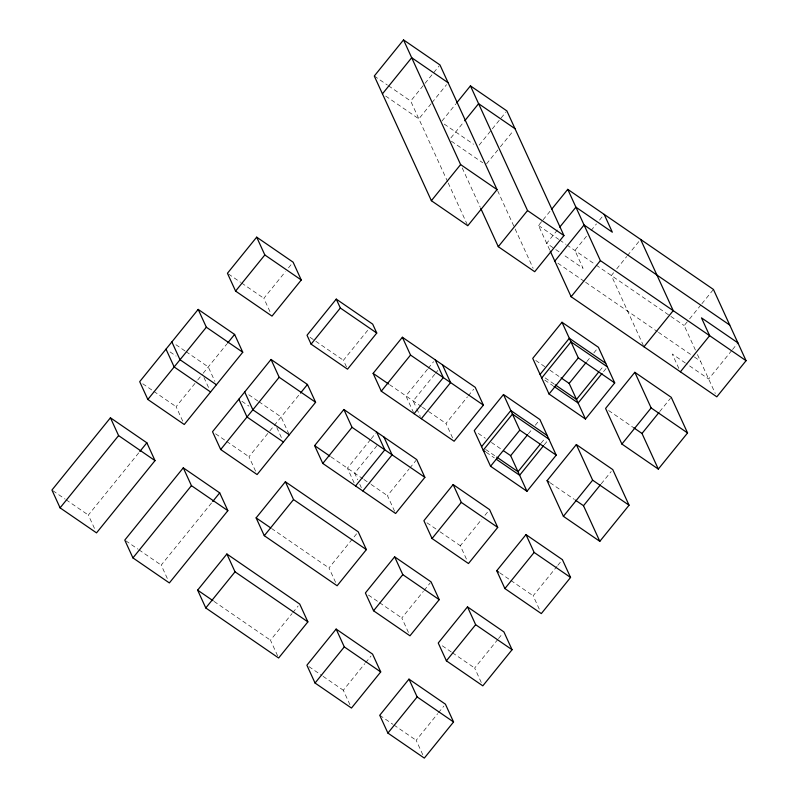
<?xml version="1.0" encoding="UTF-8"?>
<svg xmlns="http://www.w3.org/2000/svg" width="798" height="798" viewBox="0 0 798 798"><rect width="100%" height="100%" fill="white"/><g stroke="black" fill="none" stroke-linecap="round" stroke-linejoin="round"><path stroke-width="0.6" stroke-dasharray="3.99 2.99" d="M447.698 181.864L410.701 101.057L439.189 65.875M94.473 528.426L88.359 515.069L139.061 452.446M182.732 421.154L176.109 406.681L197.016 380.865M197.784 379.908L202.433 374.172M203.161 373.264L226.861 343.998M269.973 311.659L263.859 298.302L285.405 271.679M288.487 267.879L292.337 263.131M431.179 103.65L418.86 118.862L383.449 94.533M431.947 102.703L446.571 84.638M441.962 121.047L455.818 103.94M450.89 137.914L463.977 121.745M479.159 145.126L506.102 111.85M167.321 578.47L161.206 565.114L211.899 502.501M255.579 471.209L248.956 456.735L269.086 431.868M269.854 430.91L299.709 394.042M486.541 163.889L499.628 147.72M500.396 146.772L513.483 130.613M346.502 366.95L343.439 360.267L368.846 328.896M549.722 249.974L538.5 225.485L542.351 220.727M543.119 219.779L550.82 210.273M370.501 439.628L347.409 468.157L354.541 483.738M371.269 438.681L376.656 432.027M427.459 369.284L405.903 395.898L413.554 412.596M428.227 368.327L433.613 361.674M377.015 445.593L354.691 473.154L357.753 479.837M434.74 374.282L413.194 400.905L416.247 407.588M435.509 373.334L437.823 370.481M557.433 229.984L546.66 243.29L554.75 248.856M586.47 236.248L574.929 250.512L583.079 268.318L562.849 254.412M591.089 230.542L596.475 223.889M599.557 220.088L602.64 216.278M277.604 655.776L270.472 640.186L292.028 613.572M292.796 612.615L298.183 605.961M335.599 582.41L328.976 567.937L357.454 532.755M394.611 511.269L387.469 495.678L409.025 469.064M409.793 468.107L415.948 460.506M452.596 437.903L445.972 423.429L467.518 396.806M468.296 395.858L473.683 389.205M613.662 272.677L611.348 275.529L643.457 345.664M616.734 268.876L626.749 256.517M627.517 255.569L639.058 241.305M528.366 433.803L531.448 429.992M535.288 425.244L538.371 421.444M586.859 361.544L590.71 356.786M593.792 352.985L597.642 348.237M541.094 443.169L544.944 438.421M599.587 370.92L603.438 366.162M349.943 704.714L343.32 690.24L364.866 663.617M365.644 662.669L371.03 656.016M408.446 632.455L401.813 617.981L423.369 591.368M424.137 590.41L430.302 582.809M466.431 559.089L460.316 545.732L481.872 519.109M484.945 515.309L488.795 510.55M544.266 444.835L547.338 441.035M603.527 371.629L606.61 367.828M695.407 350.073L684.195 325.584L688.814 319.878M689.582 318.931L701.133 304.666M701.901 303.719L713.442 289.455M601.213 483.847L611.218 471.488M659.707 411.588L670.49 398.282M422.79 754.758L416.167 740.285L437.713 713.671M438.481 712.714L443.878 706.06M481.284 682.509L474.66 668.036L497.753 639.517M498.521 638.56L502.371 633.812M539.278 609.133L533.164 595.777L557.024 566.311M557.792 565.353L562.41 559.657M731.756 350.492L708.664 379.02L686.4 363.728M732.524 349.544L737.911 342.891M374.282 76.029L387.439 85.067M388.446 85.755L410.701 101.057M444.227 124.089L473.573 144.248M451.369 141.206L482.74 162.752M538.5 225.485L558.74 239.39M559.747 240.078L565.822 244.248M566.829 244.946L595.158 264.407M596.176 265.106L669.831 315.709M670.859 316.417L684.195 325.584M555.767 249.555L561.832 253.724M557.892 263.22L584.565 281.544M585.592 282.253L657.412 331.599M658.44 332.307L693.322 356.267M694.35 356.975L700.504 361.205M685.392 363.03L672.235 353.993L678.859 368.467M535.777 360.467L544.874 366.731M549.942 370.202L560.056 377.155M608.615 410.521L633.911 427.898M545.134 377.893L554.241 384.147M544.745 380.067L552.834 385.624M478.281 433.424L485.364 438.282M491.438 442.461L501.553 449.404M550.121 482.77L574.4 499.458M485.623 449.454L495.738 456.406M228.447 273.973L240.587 282.312M241.595 283.011L263.859 298.302M389.514 384.636L421.384 406.531M422.411 407.239L427.529 410.761M428.556 411.459L445.972 423.429M486.241 452.316L494.341 457.882M310.053 337.325L343.439 360.267M175.909 344.706L185.016 350.96M186.024 351.649L208.278 366.95L214.911 381.414M248.757 394.751L257.854 401.005M258.871 401.703L281.125 416.995L288.776 433.693M331.02 456.895L362.891 478.79M363.908 479.498L370.053 483.718M371.08 484.416L387.469 495.678M426.93 522.79L439.07 531.129M440.077 531.827L460.316 545.732M499.777 572.844L509.892 579.787M510.9 580.485L533.164 595.777M170.054 351.928L176.129 356.098M241.894 401.284L248.976 406.142M142.722 383.748L152.837 390.701M153.854 391.389L176.109 406.681M215.57 433.793L225.684 440.745M226.692 441.444L248.956 456.735M271.519 528.456L328.976 567.937M368.427 595.049L378.551 602.001M379.559 602.69L401.813 617.981M442.282 645.791L451.389 652.046M452.406 652.744L474.66 668.036M52.947 490.74L65.087 499.079M66.104 499.777L88.359 515.069M125.795 540.785L137.934 549.124M138.942 549.822L161.206 565.114M214.044 601.423L270.472 640.186M308.916 666.609L322.073 675.647M323.08 676.335L343.32 690.24M379.738 715.267L392.895 724.305M393.903 724.993L416.167 740.285M697.442 354.521L715.287 393.484M497.623 190.712L514.61 227.829M515.129 228.956L533.154 268.327M462.222 167.939L480.256 207.31M448.217 182.981L467.269 224.607M416.756 408.696L420.327 416.486M359.788 484.286L361.314 487.628M276.806 427.558L281.903 438.691M203.959 377.514L209.056 388.646"/><path stroke-width="1.2" d="M403.529 39.9L374.282 76.029L431.369 200.707L467.788 225.734L497.034 189.605L439.957 64.927L403.529 39.9L460.616 164.578L497.034 189.605M110.433 417.793L51.94 490.042L60.089 507.857L96.518 532.874L155.012 460.626L146.862 442.81L110.433 417.793L118.593 435.598L155.012 460.626M198.183 309.405L139.69 381.663L147.839 399.469L184.258 424.496L242.762 352.247L234.612 334.432L198.183 309.405L206.343 327.22L242.762 352.247M256.687 237.156L227.43 273.275L235.59 291.09L272.008 316.118L301.265 279.988L293.105 262.173L256.687 237.156L264.836 254.961L301.265 279.988M382.442 93.835L411.688 57.715L448.107 82.733M60.089 507.857L118.593 435.598M147.839 399.469L206.343 327.22M235.59 291.09L264.836 254.961M139.84 451.478L146.862 442.81M227.639 343.04L234.612 334.432M456.586 102.982L470.441 85.875L506.87 110.902L563.947 235.58L534.7 271.709L498.281 246.682L480.765 208.428M183.281 467.837L124.777 540.096L132.937 557.902L169.356 582.929L227.859 510.67L219.699 492.865L183.281 467.837L191.44 485.653L227.859 510.67M271.031 359.459L212.527 431.708L220.687 449.523L257.106 474.551L315.609 402.292L307.449 384.476L271.031 359.459L279.18 377.264L315.609 402.292M464.745 120.797L478.601 103.68L515.019 128.707M336.267 299.12L307.021 335.24L311.09 344.147L347.519 369.175L376.766 333.045L372.686 324.138L336.267 299.12L340.347 308.018L376.766 333.045M132.937 557.902L191.44 485.653M220.687 449.523L279.18 377.264M311.09 344.147L340.347 308.018M431.369 200.707L460.616 164.578M212.687 501.533L219.699 492.865M300.487 393.085L307.449 384.476M197.625 590.141L226.881 554.011L299.719 604.066L307.878 621.871L278.632 658.001L205.784 607.956L197.625 590.141L213.016 600.714M256.128 517.882L285.375 481.763L358.222 531.807L366.372 549.623L337.125 585.752L264.278 535.697L256.128 517.882L270.492 527.757M314.621 445.633L343.878 409.504L416.716 459.558L424.875 477.364L395.628 513.493L322.781 463.439L314.621 445.633L329.993 456.187M373.125 373.374L402.372 337.255L475.219 387.299L483.379 405.115L454.122 441.234L381.284 391.19L373.125 373.374L388.486 383.938M205.784 607.956L235.031 571.827L226.881 554.011M264.278 535.697L293.534 499.568L285.375 481.763M322.781 463.439L352.028 427.319L343.878 409.504M381.284 391.19L410.531 355.06L402.372 337.255M498.281 246.682L527.528 210.552L470.441 85.875M551.588 209.325L567.757 189.355L713.442 289.455L746.06 360.696L716.813 396.825L571.119 296.726L550.231 251.091M559.747 227.131L575.907 207.171L612.335 232.188L604.176 214.383M355.559 485.962L384.806 449.843L376.656 432.027M414.062 413.713L443.309 377.584L435.159 359.768M362.841 490.97L392.097 454.84L383.938 437.035M421.344 418.721L450.591 382.591L442.441 364.776M554.81 261.106L584.066 224.976L729.751 325.075M571.119 296.726L600.375 260.607L567.757 189.355M503.488 394.511L474.241 430.641L490.551 466.261L526.969 491.289L556.216 455.159L539.907 419.539L503.488 394.511L519.797 430.132L556.216 455.159M561.991 322.262L532.735 358.382L549.044 394.013L585.473 419.03L614.719 382.91L598.41 347.28L561.991 322.262L578.301 357.883L614.719 382.91M481.573 446.671L510.83 410.541L547.248 435.568M540.076 374.412L569.323 338.292L605.752 363.309M336.148 629.083L306.891 665.213L315.05 683.028L351.469 708.055L380.726 671.926L372.566 654.111L336.148 629.083L344.297 646.899L380.726 671.926M394.641 556.834L365.394 592.964L373.554 610.769L409.973 635.797L439.219 599.667L431.07 581.862L394.641 556.834L402.8 574.64L439.219 599.667M453.144 484.576L423.898 520.705L432.047 538.52L468.476 563.538L497.723 527.418L489.563 509.603L453.144 484.576L461.294 502.391L497.723 527.418M541.712 377.983L570.959 341.853L607.378 366.871M315.05 683.028L344.297 646.899M373.554 610.769L402.8 574.64M432.047 538.52L461.294 502.391M490.551 466.261L519.797 430.132M549.044 394.013L578.301 357.883M526.969 491.289L510.66 455.668L527.598 434.75M585.473 419.03L569.164 383.409L586.091 362.491M540.326 444.127L518.002 471.698L496.755 457.094M598.819 371.868L576.495 399.439L555.248 384.845M543.488 445.783L519.628 475.259L496.356 459.269M601.991 373.534L578.131 403L553.852 386.322M643.966 346.781L673.223 310.651L640.604 239.41M547.079 480.685L576.336 444.566L612.754 469.583L629.063 505.214L599.817 541.333L563.388 516.316L547.079 480.685L549.104 482.082M634.829 372.307L605.582 408.436L621.891 444.057L658.31 469.084L687.567 432.955L671.258 397.334L634.829 372.307L651.138 407.928L687.567 432.955M408.985 679.138L379.738 715.267L387.898 733.073L424.317 758.1L453.563 721.971L445.414 704.165L408.985 679.138L417.145 696.943L453.563 721.971M467.488 606.879L438.242 643.008L446.391 660.824L482.82 685.841L512.067 649.722L503.907 631.906L467.488 606.879L475.648 624.694L512.067 649.722M496.735 570.76L525.992 534.63L562.41 559.657L570.57 577.463L541.313 613.592L504.895 588.565L496.735 570.76L498.76 572.146M387.898 733.073L417.145 696.943M446.391 660.824L475.648 624.694M504.895 588.565L534.141 552.435L525.992 534.63M563.388 516.316L592.645 480.187L576.336 444.566M621.891 444.057L651.138 407.928M680.395 371.798L709.641 335.679L701.482 317.863L737.911 342.891M599.817 541.333L583.508 505.713L600.445 484.795M658.31 469.084L642.001 433.464L658.939 412.546M527.528 210.552L563.947 235.58M600.375 260.607L746.06 360.696M561.064 377.853L569.164 383.409M633.911 427.898L642.001 433.464M548.884 439.129L512.456 414.102L483.209 450.232L485.234 451.618M410.531 355.06L483.379 405.115M592.645 480.187L629.063 505.214M503.578 450.8L510.66 455.668M575.408 500.156L583.508 505.713M352.028 427.319L424.875 477.364M534.141 552.435L570.57 577.463M216.438 384.756L180.019 359.728L171.859 341.923M289.285 434.81L252.856 409.783L244.707 391.968M210.582 391.978L174.163 366.96L166.014 349.145M283.43 442.032L247.011 417.005L238.851 399.2M293.534 499.568L366.372 549.623M235.031 571.827L307.878 621.871"/></g></svg>
